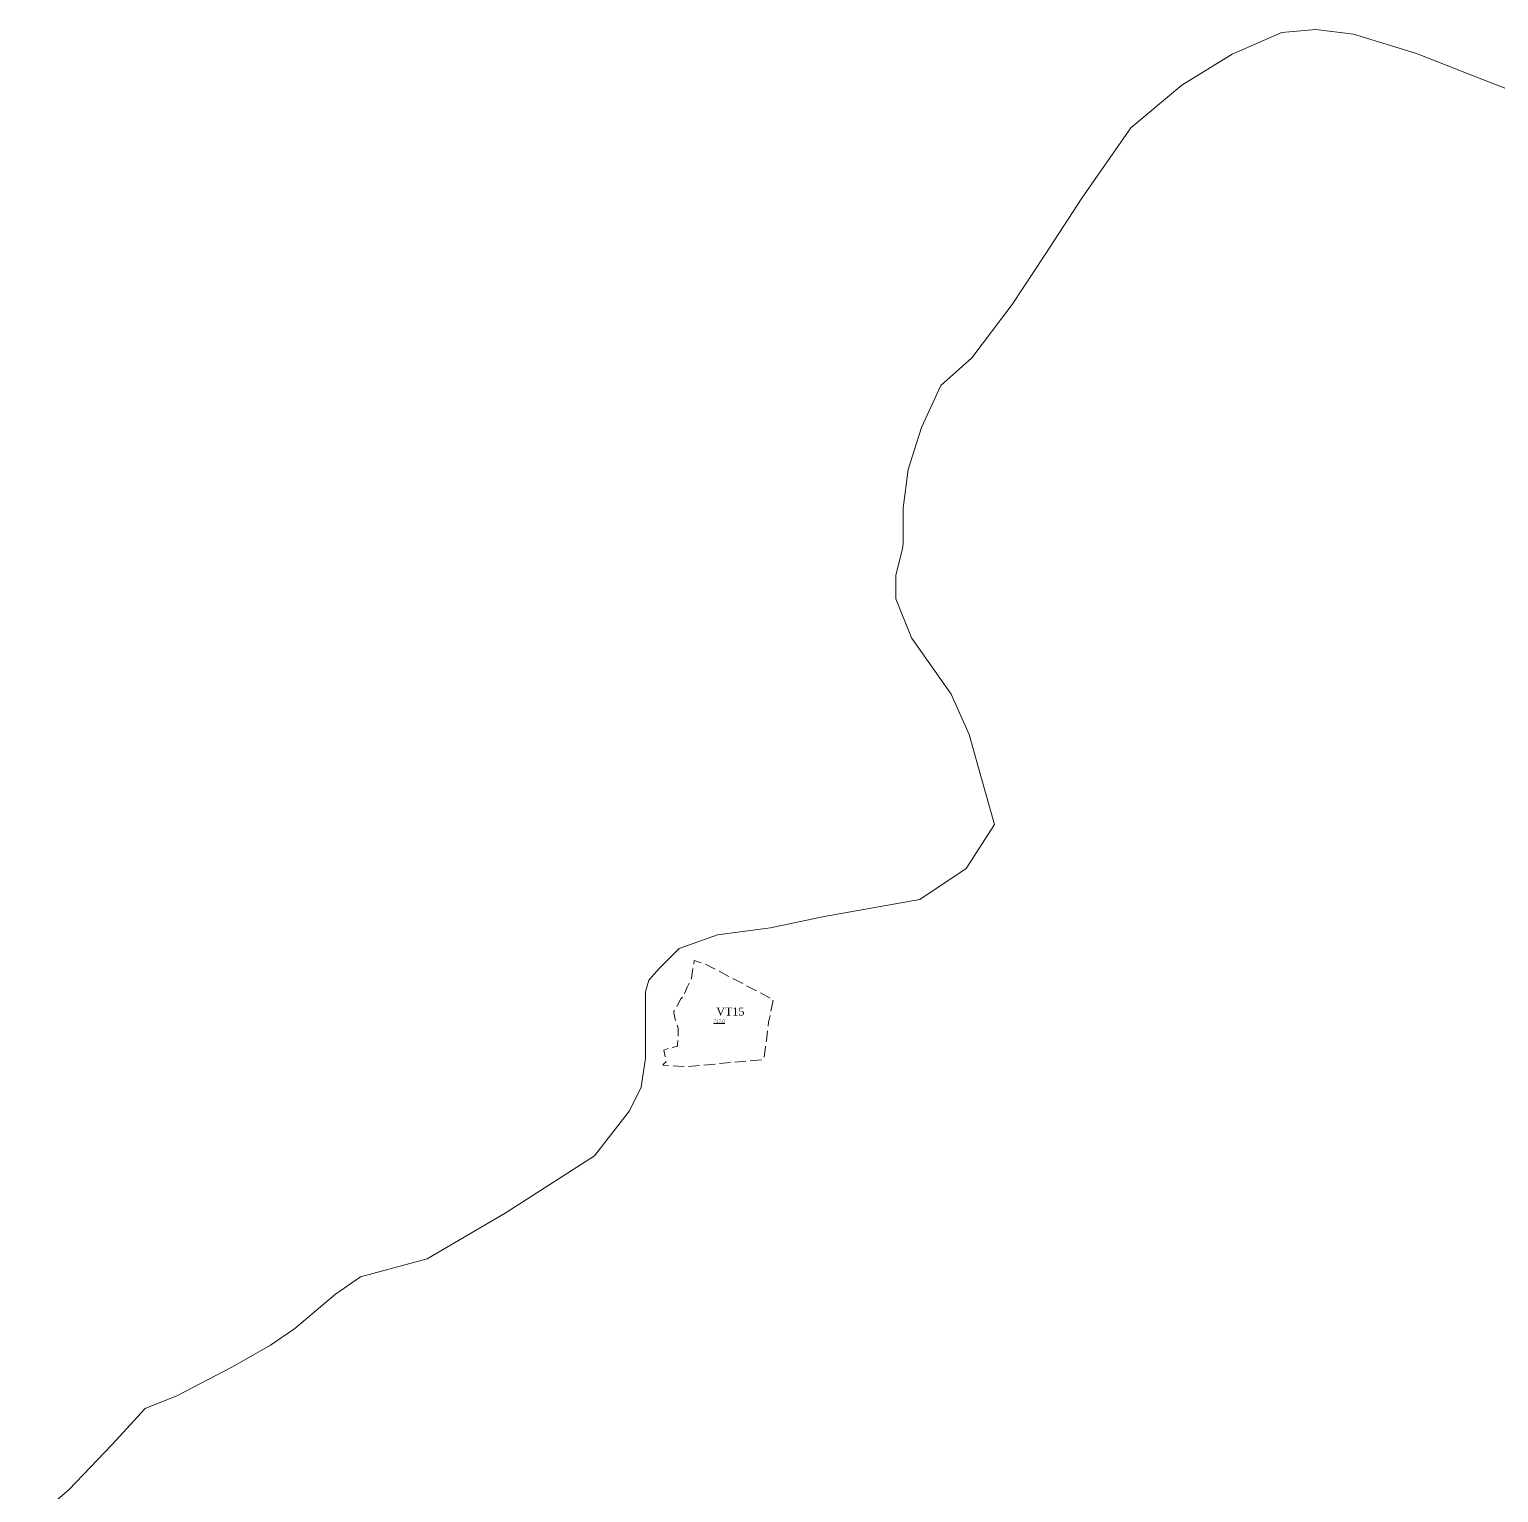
# Model space of a CAD drawing. Header units: metres. Extents: x 543340 to 549474, y 1840490 to 1845220.
# Drawn here: x 543362.6 to 543807.2, y 1844388 to 1844830.9 of the extents above; entities that cross this region are included whole.
import ezdxf
from ezdxf.enums import TextEntityAlignment as Align

# ---------------------------------------------------------------- set-up
doc = ezdxf.new("R2010")
doc.units = ezdxf.units.M
doc.header["$MEASUREMENT"] = 0
doc.linetypes.add('DGN Style 3', pattern=[4.697227, 3.355162, -1.342065])
for name, color, linetype, lineweight in [('Level 10', 7, 'Continuous', 0), ('Level 28', 7, 'Continuous', 0), ('Level 30', 7, 'Continuous', 0), ('Level 5', 7, 'Continuous', 0)]:
    doc.layers.add(name, color=color, linetype=linetype, lineweight=lineweight)
doc.styles.add('Style-Times New Roman', font='times.ttf')

msp = doc.modelspace()

# ---------------------------------------------------------------- linework, layer by layer
at = {"layer": 'Level 10', "color": 7, "lineweight": 0, "flags": 128}
msp.add_lwpolyline([(543814.09, 1844811.17), (543800.37, 1844816.45), (543782.37, 1844823.55), (543763.3, 1844829.37), (543751.92, 1844830.86), (543741.66, 1844829.93), (543726.59, 1844823.39), (543711.42, 1844813.97), (543695.94, 1844801.06), (543681.08, 1844779.82), (543670.07, 1844762.75), (543660, 1844747.62), (543647.85, 1844731.42), (543638.47, 1844723.07), (543632.64, 1844710.42), (543628.54, 1844697.61), (543627.02, 1844685.97), (543627.02, 1844675.37), (543626.81, 1844673.67), (543624.81, 1844665.66), (543624.81, 1844658.47), (543629.53, 1844646.67), (543641.59, 1844629.65), (543647.07, 1844617.48), (543650.52, 1844604.82), (543654.69, 1844590.2), (543646.11, 1844576.92), (543632.08, 1844567.57), (543603.12, 1844562.35), (543586.94, 1844558.99), (543570.86, 1844556.85), (543559.22, 1844552.66), (543553.3, 1844546.73), (543550.1, 1844543.13), (543549.12, 1844539.53), (543549.12, 1844519.48), (543547.77, 1844510.69), (543544.22, 1844503.56), (543533.65, 1844489.9), (543506.56, 1844472.58), (543482.98, 1844458.77), (543462.78, 1844453.31), (543455.24, 1844448.11), (543442.97, 1844437.66), (543435.59, 1844432.64), (543423.93, 1844425.96), (543407.48, 1844417.45), (543397.61, 1844413.5), (543387.58, 1844402.45), (543374.57, 1844388.88), (543362.62, 1844378.63)], dxfattribs=at)
at = {"layer": 'Level 30', "color": 5, "linetype": 'DGN Style 3', "lineweight": 13, "flags": 128}
msp.add_lwpolyline([(543587.73, 1844537.03), (543586.31, 1844530.37), (543586.01, 1844528.05), (543585.69, 1844524.84), (543585.38, 1844522.93), (543585, 1844519.58), (543584.61, 1844519.08), (543561.36, 1844516.9), (543554.28, 1844517.39), (543554.71, 1844517.86), (543555.24, 1844518.33), (543554.67, 1844521.88), (543555.59, 1844522.31), (543558.74, 1844523.1), (543558.79, 1844523.6), (543559, 1844528.09), (543558.95, 1844528.6), (543558.25, 1844530.65), (543558.09, 1844531.16), (543557.76, 1844532.69), (543557.64, 1844533.32), (543557.6, 1844533.68), (543557.6, 1844533.71), (543558.09, 1844534.3), (543559.79, 1844537.44), (543560.54, 1844538.25), (543561.71, 1844541.03), (543562.83, 1844543.29), (543563.02, 1844543.76), (543563.65, 1844548.06), (543563.76, 1844549.08), (543567.22, 1844547.99), (543587.6, 1844537.26), (543587.73, 1844537.03)], dxfattribs=at)

# ---------------------------------------------------------------- texts
at = {"layer": 'Level 28', "color": 1, "lineweight": 0, "style": 'Style-Times New Roman'}
msp.add_text('VT15', height=2.422, dxfattribs=at).set_placement((543570.48, 1844532.41))
at = {"layer": 'Level 5', "color": 5, "linetype": 'Continuous', "lineweight": 0, "style": 'Style-Times New Roman'}
msp.add_text('%%u717,0%%U', height=1, dxfattribs=at).set_placement((543571.38, 1844530.65), align=Align.MIDDLE_CENTER)

doc.saveas('drawing.dxf')
